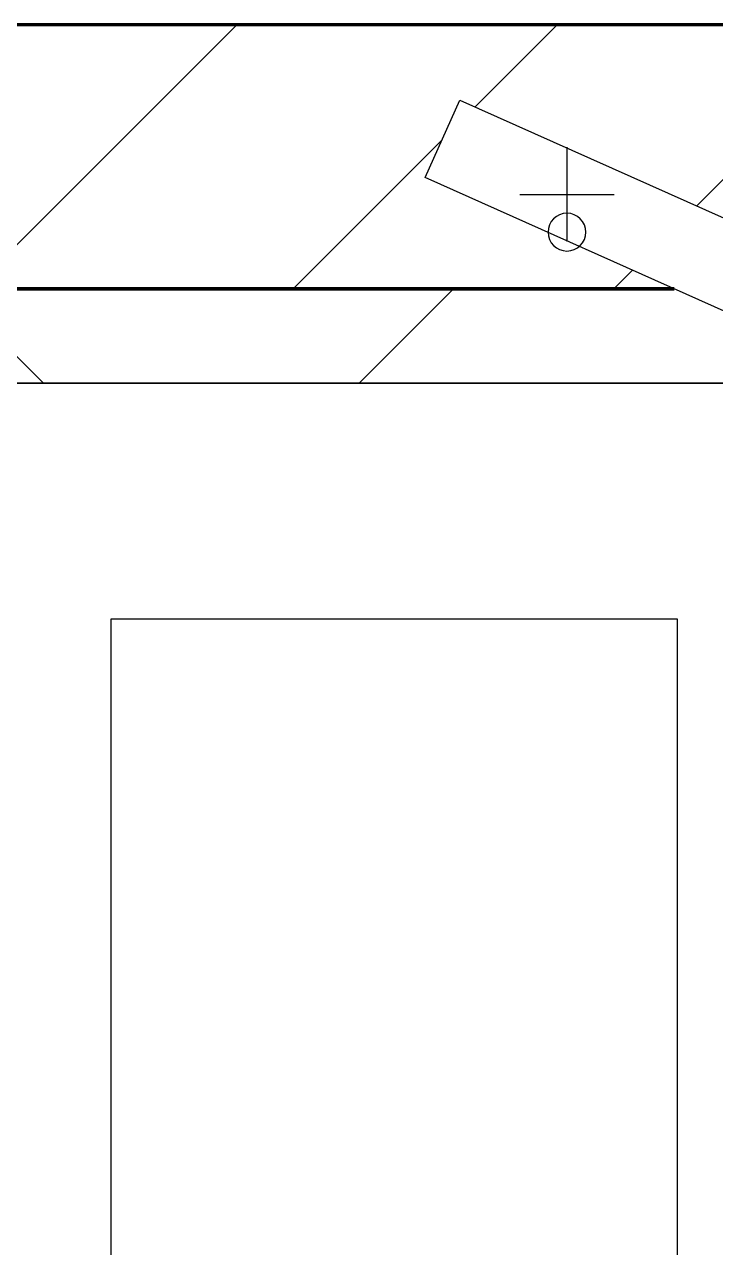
# Model space of a CAD drawing. Header units: millimetres. Extents: x -678720 to -601931, y -306 to 39239.
# Drawn here: x -662370 to -662004, y 8111 to 8759 of the extents above; entities that cross this region are included whole.
import ezdxf
from ezdxf.xclip import XClip

# ---------------------------------------------------------------- set-up
doc = ezdxf.new("R2010")
doc.units = ezdxf.units.MM
doc.header["$XCLIPFRAME"] = 0
doc.layers.add('000 - WIPEOUT', color=250, linetype='Continuous')
doc.layers.add('A11_ALU.SOLID SHEET', color=2, linetype='Continuous')
for name, color, linetype, lineweight in [('A-DOOR', 3, 'Continuous', 25), ('A-DOOR-E', 2, 'Continuous', 25), ('A-GLAZ-CURT', 2, 'Continuous', 9), ('A-WALL', 5, 'Continuous', 35), ('A-WALL-FNSH', 2, 'Continuous', 35), ('A-WALL-PATT', 1, 'Continuous', 35)]:
    doc.layers.add(name, color=color, linetype=linetype, lineweight=lineweight)

# ---------------------------------------------------------------- blocks, each defined once
blk = doc.blocks.new('DPA_AC-SG-PI - A1_1200x1300 mm-9660120-4234-01 ENLARGED MULTI-PURPOSE LEVEL - REFLECTED CEILING PLAN - SHEET 5')
at = {"layer": 'A-DOOR'}
for p, q in [((-500, 5), (-500, -45)), ((-525, -20), (-475, -20))]:
    blk.add_line(p, q, dxfattribs=at)
for start, end in [(0, 180), (180, 0)]:
    blk.add_arc((-500, -40), 10, start, end, dxfattribs=at)
at = {"layer": 'A-DOOR-E'}
for p, q in [((-575, -11.13), (-556.64, 29.95)), ((-556.64, 29.95), (511.63, -447.34)), ((493.28, -488.42), (-575, -11.13))]:
    blk.add_line(p, q, dxfattribs=at)
blk = doc.blocks.new('PPLS-PP19_Custom Tile Pattern - Custom Tile Pattern-V71-4234-01 ENLARGED MULTI-PURPOSE LEVEL - REFLECTED CEILING PLAN - SHEET 5')
at = {"layer": 'A-GLAZ-CURT'}
for p, q in [((31.34, 0), (300, 0)), ((300, 0), (31.34, 0)), ((195.99, 0), (211.72, 0)), ((211.72, 0), (195.99, 0)), ((230.06, 0), (300, 0)), ((143.25, -50), (300, -50)), ((300, -50), (143.25, -50))]:
    blk.add_line(p, q, dxfattribs=at)
for points, knots in [([(136.44, 0), (121.66, 0), (86.93, 0), (51.16, 0), (31.18, 0)], [-106.750556, -106.750556, -106.750556, -106.750556, -59.610984, 0, 0, 0, 0]), ([(31.31, 0), (31.94, 0), (35.93, 0), (48.37, 0), (71.92, 0), (100.57, 0), (116.36, 0), (128.63, 0), (128.95, 0)], [-139.375777, -139.375777, -139.375777, -139.375777, -135.792042, -118.513713, -97.899267, -63.759246, -39.050993, -35.895543, -35.895543, -35.895543, -35.895543]), ([(31.33, 0), (34.8, 0), (52.2, 0), (88.72, 0), (120.63, 0), (138.28, 0), (138.53, 0)], [-401.364905, -401.364905, -401.364905, -401.364905, -390.253598, -346.313304, -291.370682, -290.5735, -290.5735, -290.5735, -290.5735]), ([(168.37, 0), (167.68, 0), (162.47, 0), (147.02, 0), (109.77, 0), (76.86, 0), (57.82, 0), (46.51, 0), (41.18, 0), (36.02, 0), (35.54, 0), (35.54, 0)], [-543.375029, -543.375029, -543.375029, -543.375029, -530.793311, -458.593899, -401.860199, -357.622665, -341.267687, -334.000314, -326.15566, -319.318397, -317.489778, -317.489778, -317.489778, -317.489778]), ([(36.29, 0), (37.77, 0), (48.82, 0), (64.79, 0), (95.91, 0), (124.45, 0), (132.42, 0), (134.6, 0)], [-314.598523, -314.598523, -314.598523, -314.598523, -305.899624, -287.17622, -249.500363, -194.761443, -152.241002, -152.241002, -152.241002, -152.241002]), ([(94.4, 0), (94.4, 0), (94.64, 0), (99.11, 0), (108.97, 0), (120.79, 0), (139.94, 0), (163.31, 0), (185.23, 0), (193.62, 0), (194.69, 0), (194.79, 0)], [-2348.345796, -2348.345796, -2348.345796, -2348.345796, -2310.419338, -2233.599744, -2052.234781, -1843.028543, -1530.39897, -1095.004608, -529.74427, -295.064701, -265.121568, -265.121568, -265.121568, -265.121568]), ([(129.02, 0), (129.02, 0), (124.41, 0), (122.35, 0), (114.96, 0), (108.04, 0), (103.09, 0)], [-35.386604, -35.386604, -35.386604, -35.386604, -31.430235, -22.807238, -15.488593, 0, 0, 0, 0]), ([(157.9, 0), (156.77, 0), (151.67, 0), (143.29, 0), (134.04, 0), (126.24, 0), (118.6, 0), (114.23, 0), (111.98, 0), (105.66, 0), (105.23, 0), (105.23, 0)], [-10292.955006, -10292.955006, -10292.955006, -10292.955006, -10098.273015, -9847.788484, -9677.714971, -9567.007022, -9453.21225, -9220.200448, -9012.77275, -8966.157302, -8929.495943, -8929.495943, -8929.495943, -8929.495943]), ([(128.58, 0), (128.8, 0), (130.16, 0), (139.26, 0), (152.67, 0), (161.24, 0), (162.19, 0), (162.75, 0)], [-633.326174, -633.326174, -633.326174, -633.326174, -627.736123, -618.981161, -602.094757, -592.980799, -581.414464, -581.414464, -581.414464, -581.414464]), ([(137.1, 0), (136, 0), (133.64, 0), (129.87, 0), (129.11, 0)], [-670.405967, -670.405967, -670.405967, -670.405967, -651.020627, -640.742133, -640.742133, -640.742133, -640.742133]), ([(193.8, 0), (193.33, 0), (190.11, 0), (183.13, 0), (171, 0), (161.95, 0), (161.28, 0), (158.35, 0), (157.85, 0), (157.77, 0)], [-11665.349007, -11665.349007, -11665.349007, -11665.349007, -11565.880756, -11105.624034, -10839.086983, -10768.332124, -10666.779182, -10580.760289, -10550.278881, -10550.278881, -10550.278881, -10550.278881]), ([(300, 0), (286.53, 0), (254.22, 0), (207.11, 0), (177.41, 0), (159.34, 0), (158.33, 0), (158.3, 0)], [-285.253232, -285.253232, -285.253232, -285.253232, -244.693688, -187.987675, -143.776725, -129.632772, -123.352749, -123.352749, -123.352749, -123.352749]), ([(159.07, 0), (159.13, 0), (160.84, 0), (165.21, 0), (174.15, 0), (185.98, 0), (203.03, 0), (210.36, 0), (212.72, 0)], [-115.643202, -115.643202, -115.643202, -115.643202, -114.681583, -87.660824, -65.295536, -41.623857, -24.459831, -16.566804, -16.566804, -16.566804, -16.566804]), ([(162.75, 0), (165.4, 0), (170.91, 0), (172.61, 0), (172.61, 0)], [-111.264224, -111.264224, -111.264224, -111.264224, -56.742688, -19.085662, -19.085662, -19.085662, -19.085662]), ([(247.1, 0), (246.76, 0), (245.04, 0), (238.34, 0), (226.56, 0), (221.1, 0), (200.27, 0), (182.99, 0), (174.27, 0), (169.67, 0), (168.99, 0)], [-9649.085549, -9649.085549, -9649.085549, -9649.085549, -9581.591397, -9406.094246, -9221.510254, -9016.44624, -8717.832359, -8253.978395, -8152.463617, -8069.855175, -8069.855175, -8069.855175, -8069.855175]), ([(212.71, 0), (212.63, 0), (209.77, 0), (203.98, 0), (187.54, 0), (175.3, 0), (169.49, 0)], [-198.936263, -198.936263, -198.936263, -198.936263, -198.527383, -184.406837, -162.427601, -142.916156, -142.916156, -142.916156, -142.916156]), ([(171.51, 0), (176.48, 0), (193.23, 0), (201.73, 0), (208.81, 0), (213.9, 0), (241.96, 0), (266.73, 0), (281.71, 0), (291.71, 0), (296.52, 0), (297.86, 0), (298.09, 0)], [-7971.819559, -7971.819559, -7971.819559, -7971.819559, -7784.112253, -7606.717214, -7289.299508, -7042.621073, -6582.165592, -6068.460911, -5766.029927, -5566.724884, -5280.360606, -5199.253518, -5199.253518, -5199.253518, -5199.253518]), ([(172.07, 0), (177.66, 0), (187.87, 0), (201.08, 0), (207.47, 0), (213.96, 0), (215.11, 0)], [-255.364076, -255.364076, -255.364076, -255.364076, -237.955587, -223.92608, -215.862851, -208.75215, -208.75215, -208.75215, -208.75215]), ([(300, 0), (288.22, 0), (262, 0), (230.43, 0), (219.94, 0), (219.02, 0)], [-12528.858583, -12528.858583, -12528.858583, -12528.858583, -11905.454923, -11162.864862, -10856.732305, -10856.732305, -10856.732305, -10856.732305]), ([(219.9, 0), (220.86, 0), (227.84, 0), (242.06, 0), (246.54, 0), (246.96, 0)], [-10670.940496, -10670.940496, -10670.940496, -10670.940496, -10511.382485, -9925.173265, -9834.877357, -9834.877357, -9834.877357, -9834.877357]), ([(284.76, 0), (284.76, 0), (285.09, 0), (287.47, 0), (293.59, 0), (297.76, 0), (300, 0)], [-4110.630118, -4110.630118, -4110.630118, -4110.630118, -4053.389046, -3959.664717, -3862.421465, -3746.95702, -3746.95702, -3746.95702, -3746.95702]), ([(297.38, 0), (295.84, 0), (291.62, 0), (285.38, 0), (284.87, 0)], [-4803.172655, -4803.172655, -4803.172655, -4803.172655, -4358.271401, -4143.037883, -4143.037883, -4143.037883, -4143.037883])]:
    blk.add_open_spline(points, degree=3, knots=knots, dxfattribs=at)
for points in [[(168.74, 0), (168.74, 0), (169.81, 0), (171.51, 0)], [(195.11, 0), (194.91, 0), (194.44, 0), (193.8, 0)], [(215.22, 0), (214.69, 0), (213.76, 0), (212.83, 0)], [(213.75, 0), (218.4, 0), (223.35, 0), (230.06, 0)]]:
    blk.add_open_spline(points, degree=3, dxfattribs=at)
blk = doc.blocks.new('PPLS-PP19_Custom Tile Pattern - Custom Tile Pattern-V72-4234-01 ENLARGED MULTI-PURPOSE LEVEL - REFLECTED CEILING PLAN - SHEET 5')
at = {"layer": 'A-GLAZ-CURT'}
for p, q in [((-300, 0), (300, 0)), ((300, 0), (-300, 0)), ((-293.07, 0), (-275.75, 0)), ((-275.75, 0), (-293.07, 0)), ((-222.32, 0), (-205, 0)), ((-205, 0), (-222.32, 0)), ((-300, -50), (300, -50)), ((300, -50), (-300, -50))]:
    blk.add_line(p, q, dxfattribs=at)
at = {"layer": 'A-GLAZ-CURT', "flags": 128}
for points in [[(-300, 0), (-291.56, 0), (-283.3, 0), (-275.2, 0), (-267.26, 0), (-259.45, 0), (-251.77, 0), (-244.2, 0), (-236.74, 0), (-229.36, 0), (-222.06, 0), (-214.83, 0), (-207.71, 0), (-200.76, 0), (-194.02, 0), (-187.54, 0), (-181.38, 0), (-175.58, 0), (-170.25, 0), (-165.64, 0), (-162.01, 0), (-159.53, 0), (-157.46, 0), (-154.52, 0), (-149.42, 0), (-141.84, 0), (-132.81, 0), (-126.08, 0)], [(-190.44, 0), (-196.37, 0), (-202.58, 0), (-209.04, 0), (-215.73, 0), (-222.63, 0), (-229.72, 0), (-236.97, 0), (-244.39, 0), (-251.96, 0), (-259.67, 0), (-267.51, 0), (-275.48, 0), (-283.55, 0), (-291.73, 0), (-300, 0)], [(-125.17, 0), (-128.55, 0), (-134.16, 0), (-140.03, 0), (-145.5, 0), (-150.63, 0), (-155.53, 0), (-160.27, 0), (-164.95, 0), (-169.65, 0), (-174.47, 0), (-179.49, 0), (-184.81, 0), (-189.5, 0)]]:
    blk.add_lwpolyline(points, dxfattribs=at)
at = {"layer": 'A-GLAZ-CURT'}
for points, knots in [([(-300, 0), (-284.65, 0), (-236.57, 0), (-174.61, 0), (-129.95, 0), (-110.8, 0), (-99.5, 0), (-91.46, 0)], [-5323.127839, -5323.127839, -5323.127839, -5323.127839, -4502.809032, -2700.551212, -1002.059161, -460.363443, 0, 0, 0, 0]), ([(-123.59, 0), (-127.24, 0), (-153.36, 0), (-202.69, 0), (-262.56, 0), (-294.48, 0), (-300, 0)], [-17472.80362, -17472.80362, -17472.80362, -17472.80362, -17136.203329, -15131.813646, -13729.592194, -13439.944408, -13439.944408, -13439.944408, -13439.944408]), ([(-137.88, 0), (-140.56, 0), (-147.66, 0), (-147.69, 0), (-158.72, 0), (-174.02, 0), (-185.59, 0), (-209.77, 0), (-232.01, 0), (-255.22, 0), (-262.59, 0), (-264.9, 0), (-265.4, 0)], [-3187.727384, -3187.727384, -3187.727384, -3187.727384, -2919.378265, -2477.344047, -2237.412286, -2029.680487, -1755.085331, -1400.429864, -858.079193, -543.655514, -208.940337, 0, 0, 0, 0]), ([(-258.6, 0), (-257.91, 0), (-257.01, 0), (-255.97, 0), (-255.81, 0)], [-5722.54675, -5722.54675, -5722.54675, -5722.54675, -5657.471696, -5645.734042, -5645.734042, -5645.734042, -5645.734042]), ([(-255.45, 0), (-252.31, 0), (-240.87, 0), (-225.99, 0), (-213.1, 0), (-201.49, 0), (-194.17, 0), (-189.86, 0)], [-5637.192002, -5637.192002, -5637.192002, -5637.192002, -5413.335975, -5017.494783, -4832.723979, -4666.091899, -4416.730713, -4416.730713, -4416.730713, -4416.730713]), ([(-133.82, 0), (-135.51, 0), (-137.8, 0), (-149.31, 0), (-162.01, 0), (-177.91, 0), (-199.46, 0), (-216.65, 0), (-231.26, 0), (-233.46, 0), (-234, 0)], [-2731.647847, -2731.647847, -2731.647847, -2731.647847, -2418.507304, -2308.929706, -2113.765672, -1763.376603, -1422.553702, -978.033455, -846.069444, -682.911962, -682.911962, -682.911962, -682.911962]), ([(-233.49, 0), (-233.44, 0), (-232.38, 0), (-230.74, 0), (-225.3, 0), (-223.63, 0)], [-455.274641, -455.274641, -455.274641, -455.274641, -440.605512, -119.536984, 0, 0, 0, 0]), ([(-223.63, 0), (-219.39, 0), (-206.17, 0), (-188.58, 0), (-169.02, 0), (-152.12, 0), (-136.84, 0), (-128.08, 0), (-125.44, 0), (-124.73, 0)], [-5463.295695, -5463.295695, -5463.295695, -5463.295695, -5161.076232, -4739.070012, -4465.409639, -4149.119819, -3839.893365, -3647.167523, -3541.024987, -3541.024987, -3541.024987, -3541.024987]), ([(-189.52, 0), (-188.48, 0), (-181.45, 0), (-171.77, 0), (-158.7, 0), (-157.22, 0)], [-4410.095877, -4410.095877, -4410.095877, -4410.095877, -4349.945572, -4000.813434, -3840.635403, -3840.635403, -3840.635403, -3840.635403]), ([(-152.35, 0), (-151.03, 0), (-147.71, 0), (-143.57, 0), (-138.62, 0)], [-3494.978217, -3494.978217, -3494.978217, -3494.978217, -3371.022232, -3227.460399, -3227.460399, -3227.460399, -3227.460399]), ([(-123.58, 0), (-124.84, 0), (-128.49, 0), (-136.96, 0), (-147.46, 0), (-150.03, 0), (-150.57, 0)], [-5806.203556, -5806.203556, -5806.203556, -5806.203556, -5700.061948, -5508.838257, -5298.784692, -5196.16478, -5196.16478, -5196.16478, -5196.16478]), ([(-150.34, 0), (-150.07, 0), (-147.75, 0), (-142.6, 0), (-127.26, 0), (-107.3, 0), (-90.42, 0), (-75.26, 0), (-68.41, 0), (-65.12, 0), (-63.63, 0)], [-4948.728362, -4948.728362, -4948.728362, -4948.728362, -4883.323924, -4440.880425, -4054.690705, -3793.097032, -3402.597032, -3144.956779, -3050.982048, -2969.237017, -2969.237017, -2969.237017, -2969.237017]), ([(-123.58, 0), (-128.58, 0), (-137.07, 0), (-147.74, 0), (-149.07, 0)], [-6727.77599, -6727.77599, -6727.77599, -6727.77599, -6449.282163, -6277.220794, -6277.220794, -6277.220794, -6277.220794]), ([(-148.23, 0), (-146.94, 0), (-140.15, 0), (-137.28, 0), (-133.93, 0), (-128.78, 0), (-126.5, 0)], [-6162.058746, -6162.058746, -6162.058746, -6162.058746, -6017.569127, -5560.701257, -5364.112219, -5231.017328, -5231.017328, -5231.017328, -5231.017328]), ([(-124.73, 0), (-125.4, 0), (-129.93, 0), (-139.03, 0), (-146.11, 0), (-146.95, 0)], [-980.79905, -980.79905, -980.79905, -980.79905, -945.742622, -741.901385, -489.130243, -489.130243, -489.130243, -489.130243]), ([(-146.69, 0), (-146.59, 0), (-145.49, 0), (-135.69, 0), (-128.29, 0), (-125.15, 0)], [-420.34245, -420.34245, -420.34245, -420.34245, -406.956646, -290.263673, 0, 0, 0, 0]), ([(-127.41, 0), (-131.63, 0), (-133.16, 0), (-134.09, 0), (-134.15, 0)], [-8540.990293, -8540.990293, -8540.990293, -8540.990293, -8266.114998, -8246.473386, -8246.473386, -8246.473386, -8246.473386]), ([(-134.15, 0), (-133.32, 0), (-131.15, 0), (-126.67, 0), (-124.62, 0)], [-7657.439573, -7657.439573, -7657.439573, -7657.439573, -7293.749979, -7068.405759, -7068.405759, -7068.405759, -7068.405759]), ([(-113.43, 0), (-113.44, 0), (-113.96, 0), (-119.73, 0), (-125.43, 0), (-127.03, 0), (-127.41, 0)], [-328.499627, -328.499627, -328.499627, -328.499627, -282.672656, -98.539552, -24.539552, 0, 0, 0, 0]), ([(-126.5, 0), (-122.44, 0), (-108.71, 0), (-86.68, 0), (-66.51, 0), (-59.13, 0), (-57.68, 0)], [-5231.017328, -5231.017328, -5231.017328, -5231.017328, -4994.692869, -4542.524482, -4008.285538, -3862.072554, -3862.072554, -3862.072554, -3862.072554]), ([(-125.15, 0), (-124.93, 0), (-124.48, 0), (-123.98, 0), (-123.69, 0)], [-3362.7396, -3362.7396, -3362.7396, -3362.7396, -3342.215224, -3319.237567, -3319.237567, -3319.237567, -3319.237567]), ([(-123.67, 0), (-121.81, 0), (-113.18, 0), (-92.04, 0), (-74.02, 0), (-62.74, 0), (-60.36, 0), (-59.97, 0)], [-7034.650733, -7034.650733, -7034.650733, -7034.650733, -6839.55839, -6236.997189, -5713.340575, -5140.470607, -5006.787413, -5006.787413, -5006.787413, -5006.787413]), ([(-86.16, 0), (-91.37, 0), (-103.18, 0), (-116.48, 0), (-123.6, 0)], [-1681.3698, -1681.3698, -1681.3698, -1681.3698, -1374.161226, -1000.567226, -1000.567226, -1000.567226, -1000.567226]), ([(-120.13, 0), (-120.14, 0), (-120.24, 0), (-120.77, 0), (-122.73, 0), (-122.91, 0)], [-2933.992132, -2933.992132, -2933.992132, -2933.992132, -2920.575025, -2840.280255, -2832.81999, -2832.81999, -2832.81999, -2832.81999]), ([(-26.75, 0), (-27.82, 0), (-36.18, 0), (-53.55, 0), (-78.2, 0), (-105.04, 0), (-118.12, 0), (-122.81, 0)], [-8718.362214, -8718.362214, -8718.362214, -8718.362214, -8532.293389, -8073.216054, -7508.296369, -7004.680444, -6742.200112, -6742.200112, -6742.200112, -6742.200112]), ([(-122.65, 0), (-119.64, 0), (-112.06, 0), (-98.9, 0), (-85.29, 0), (-71.67, 0), (-65.93, 0), (-65.07, 0)], [-3292.682525, -3292.682525, -3292.682525, -3292.682525, -3074.362186, -2902.289527, -2605.247022, -2322.099534, -2241.8264, -2241.8264, -2241.8264, -2241.8264]), ([(-72.93, 0), (-75.51, 0), (-88.88, 0), (-107.08, 0), (-122.46, 0)], [-19442.345229, -19442.345229, -19442.345229, -19442.345229, -18935.241197, -17507.862731, -17507.862731, -17507.862731, -17507.862731]), ([(-122.08, 0), (-122.01, 0), (-121.69, 0), (-121.2, 0), (-120.88, 0)], [-3136.336417, -3136.336417, -3136.336417, -3136.336417, -3110.304437, -3035.164275, -3035.164275, -3035.164275, -3035.164275]), ([(-58.72, 0), (-59.58, 0), (-65.71, 0), (-81.23, 0), (-99.51, 0), (-114.02, 0), (-117.28, 0), (-118.78, 0)], [-1113.463882, -1113.463882, -1113.463882, -1113.463882, -1060.00838, -740.068933, -229.489605, -116.330425, 0, 0, 0, 0]), ([(-117.74, 0), (-117.19, 0), (-114.78, 0), (-113.43, 0), (-113.43, 0)], [-821.249067, -821.249067, -821.249067, -821.249067, -394.672656, -330.879064, -330.879064, -330.879064, -330.879064]), ([(-57.66, 0), (-58.64, 0), (-66.42, 0), (-85.2, 0), (-107.61, 0), (-116.56, 0), (-117.56, 0)], [-2939.953215, -2939.953215, -2939.953215, -2939.953215, -2842.901703, -2193.204658, -1433.981041, -985.49888, -985.49888, -985.49888, -985.49888]), ([(-115.82, 0), (-114.96, 0), (-110.41, 0), (-96.78, 0), (-71.33, 0), (-42.53, 0), (-12.78, 0), (2.49, 0), (7.26, 0), (8.26, 0)], [-5724.064692, -5724.064692, -5724.064692, -5724.064692, -5430.283136, -5103.229623, -4799.173296, -4065.652676, -3589.737505, -3285.047089, -3168.396438, -3168.396438, -3168.396438, -3168.396438]), ([(-58.02, 0), (-62.73, 0), (-75.69, 0), (-94, 0), (-112.01, 0), (-114.94, 0), (-115.63, 0)], [-1461.463326, -1461.463326, -1461.463326, -1461.463326, -1208.454564, -789.402658, -501.969187, -243.577221, -243.577221, -243.577221, -243.577221])]:
    blk.add_open_spline(points, degree=3, knots=knots, dxfattribs=at)
for points in [[(-123.39, 0), (-125.85, 0), (-129.83, 0), (-133.82, 0)], [(-118.78, 0), (-120.38, 0), (-121.81, 0), (-123.27, 0)]]:
    blk.add_open_spline(points, degree=3, dxfattribs=at)
blk = doc.blocks.new('*U321')
at = {"layer": 'A-GLAZ-CURT', "rotation": 180}
for name, p in [('PPLS-PP19_Custom Tile Pattern - Custom Tile Pattern-V72-4234-01 ENLARGED MULTI-PURPOSE LEVEL - REFLECTED CEILING PLAN - SHEET 5', (-29465, -710)), ('PPLS-PP19_Custom Tile Pattern - Custom Tile Pattern-V71-4234-01 ENLARGED MULTI-PURPOSE LEVEL - REFLECTED CEILING PLAN - SHEET 5', (-28865, -710))]:
    blk.add_blockref(name, p, dxfattribs=at)
blk = doc.blocks.new('*U605')
at = {"color": 3}
blk.add_wipeout([(-275, -20050), (275, -20050), (275, -20350), (-275, -20350)], dxfattribs=at).dxf.layer = '000 - WIPEOUT'
at = {"layer": 'A11_ALU.SOLID SHEET', "color": 0, "linetype": 'ByBlock'}
blk.add_lwpolyline([(-275, -20350), (275, -20350), (275, -20050), (-275, -20050)], close=True, dxfattribs=at)
blk = doc.blocks.new('*U743')
blk.add_lwpolyline([(21173.36, -580), (28210, -580), (28210, -6849.96), (45954.15, -6849.96), (45954.15, 600), (82995.06, 600), (83086.47, 650), (90052, 650), (90392, 990), (103159.16, 990), (103159.16, 4990), (21173.36, 4990), (21173.36, 3485.45), (21203.36, 3485.45), (21203.36, 925.54), (21173.36, 925.54), (21173.36, -580)])
at = {"layer": 'A11_ALU.SOLID SHEET', "color": 0, "linetype": 'ByBlock', "rotation": 90}
blk.add_blockref('*U605', (62308.5, 4590), dxfattribs=at)

msp = doc.modelspace()

# ---------------------------------------------------------------- block references
at = {"layer": 'A11_ALU.SOLID SHEET'}
ref = msp.add_blockref('*U743', (-744682.37, 3579.02), dxfattribs=at)
XClip(ref).set_block_clipping_path([(69798.6834257276, -3885.5002684942), (120965.0023936313, 33679.9972602262)])

# ---------------------------------------------------------------- next in the draw order: hatches: boundary and pattern name
at = {"layer": 'A-WALL-PATT', "lineweight": 9}
h = msp.add_hatch(dxfattribs=at)
h.set_pattern_fill('FP_2', color=256, style=0, pattern_type=2)
h.set_pattern_definition([(45, (0, 0), (-84.852814, 84.852814), [])])
h.paths.add_polyline_path([(-645614.94, 8619.02), (-644025.62, 8619.02), (-644076.02, 8641.53), (-644079.79, 8639.36), (-644084.96, 8639.36), (-644091.03, 8644.02), (-644092.03, 8648.69), (-644157.37, 8677.88), (-644139.02, 8718.97), (-643915.31, 8619.02), (-632557.37, 8619.02), (-632557.37, 8759.02), (-674883.69, 8759.02), (-674883.69, 8619.02), (-672825.62, 8619.02), (-672876.02, 8641.53), (-672879.79, 8639.36), (-672884.96, 8639.36), (-672891.03, 8644.02), (-672892.03, 8648.69), (-672957.37, 8677.88), (-672939.02, 8718.97), (-672715.31, 8619.02), (-669225.62, 8619.02), (-669276.02, 8641.53), (-669279.79, 8639.36), (-669284.96, 8639.36), (-669291.03, 8644.02), (-669292.03, 8648.69), (-669357.37, 8677.88), (-669339.02, 8718.97), (-669115.31, 8619.02), (-665625.62, 8619.02), (-665676.02, 8641.53), (-665679.79, 8639.36), (-665684.96, 8639.36), (-665691.03, 8644.02), (-665692.03, 8648.69), (-665757.37, 8677.88), (-665739.02, 8718.97), (-665515.31, 8619.02), (-662025.62, 8619.02), (-662076.02, 8641.53), (-662079.79, 8639.36), (-662084.96, 8639.36), (-662091.03, 8644.02), (-662092.03, 8648.69), (-662157.37, 8677.88), (-662139.02, 8718.97), (-661915.31, 8619.02), (-658425.62, 8619.02), (-658476.02, 8641.53), (-658479.79, 8639.36), (-658484.96, 8639.36), (-658491.03, 8644.02), (-658492.03, 8648.69), (-658557.37, 8677.88), (-658539.02, 8718.97), (-658315.31, 8619.02), (-654825.62, 8619.02), (-654876.02, 8641.53), (-654879.79, 8639.36), (-654884.96, 8639.36), (-654891.03, 8644.02), (-654892.03, 8648.69), (-654957.37, 8677.88), (-654939.02, 8718.97), (-654715.31, 8619.02), (-651225.62, 8619.02), (-651276.02, 8641.53), (-651279.79, 8639.36), (-651284.96, 8639.36), (-651291.03, 8644.02), (-651292.03, 8648.69), (-651357.37, 8677.88), (-651339.02, 8718.97), (-651115.31, 8619.02), (-647625.62, 8619.02), (-647676.02, 8641.53), (-647679.79, 8639.36), (-647684.96, 8639.36), (-647691.03, 8644.02), (-647692.03, 8648.69), (-647757.37, 8677.88), (-647739.02, 8718.97), (-647515.31, 8619.02), (-645746.78, 8619.02)])
h = msp.add_hatch(dxfattribs=at)
h.set_pattern_fill('FP_3', color=256, style=0, pattern_type=2)
h.set_pattern_definition([(45, (0, 0), (-212.13203, 212.13203), []), (135, (0, 0), (-212.13203, -212.13203), [])])
h.paths.add_polyline_path([(-637582.37, 8569.02), (-637582.37, 8619.02), (-643915.31, 8619.02), (-643803.39, 8569.02), (-641132.34, 8569.02)])
h.paths.add_polyline_path([(-659985.63, 8569.02), (-658313.71, 8569.02), (-658425.62, 8619.02), (-661915.31, 8619.02), (-661803.39, 8569.02), (-660051.55, 8569.02)])
h.paths.add_polyline_path([(-653657.25, 8569.02), (-651113.71, 8569.02), (-651225.62, 8619.02), (-654715.31, 8619.02), (-654603.39, 8569.02), (-653782.37, 8569.02)])
h.paths.add_polyline_path([(-643913.71, 8569.02), (-644025.62, 8619.02), (-647515.31, 8619.02), (-647403.39, 8569.02), (-643966.93, 8569.02)])
h.paths.add_polyline_path([(-658203.39, 8569.02), (-654713.71, 8569.02), (-654825.62, 8619.02), (-658315.31, 8619.02), (-658205.78, 8570.08)])
h.paths.add_polyline_path([(-662292.85, 8569.02), (-661913.71, 8569.02), (-662025.62, 8619.02), (-665515.31, 8619.02), (-665403.39, 8569.02), (-662358.77, 8569.02)])
h.paths.add_polyline_path([(-647513.71, 8569.02), (-647625.62, 8619.02), (-651115.31, 8619.02), (-651003.39, 8569.02), (-647526.64, 8569.02)])
h.paths.add_polyline_path([(-666973.22, 8569.02), (-665513.71, 8569.02), (-665625.62, 8619.02), (-669115.31, 8619.02), (-669003.39, 8569.02), (-667105.06, 8569.02)])
h.paths.add_polyline_path([(-670928.45, 8569.02), (-669113.71, 8569.02), (-669225.62, 8619.02), (-672715.31, 8619.02), (-672603.39, 8569.02), (-670994.37, 8569.02)])
h.paths.add_polyline_path([(-672906.07, 8569.02), (-672713.71, 8569.02), (-672825.62, 8619.02), (-674883.69, 8619.02), (-674883.69, 8569.02), (-672957.37, 8569.02)])

# ---------------------------------------------------------------- next in the draw order: linework, layer by layer
at = {"layer": 'A-WALL', "color": 7, "lineweight": 70}
for p, q in [((-664582.37, 8759.02), (-662182.37, 8759.02)), ((-662182.37, 8759.02), (-660982.37, 8759.02)), ((-662182.37, 8619.02), (-664582.37, 8619.02)), ((-664582.37, 8619.02), (-662182.37, 8619.02)), ((-662025.62, 8619.02), (-662182.37, 8619.02)), ((-662182.37, 8619.02), (-662025.62, 8619.02))]:
    msp.add_line(p, q, dxfattribs=at)
at = {"layer": 'A-WALL-FNSH', "color": 250}
for p, q in [((-662182.37, 8569.02), (-664582.37, 8569.02)), ((-661913.71, 8569.02), (-662182.37, 8569.02))]:
    msp.add_line(p, q, dxfattribs=at)

# ---------------------------------------------------------------- next in the draw order: block references
msp.add_blockref('*U321', (-633017.37, 9279.02))
at = {"layer": 'A-DOOR-E'}
msp.add_blockref('DPA_AC-SG-PI - A1_1200x1300 mm-9660120-4234-01 ENLARGED MULTI-PURPOSE LEVEL - REFLECTED CEILING PLAN - SHEET 5', (-661582.37, 8689.02), dxfattribs=at)

doc.saveas('drawing.dxf')
